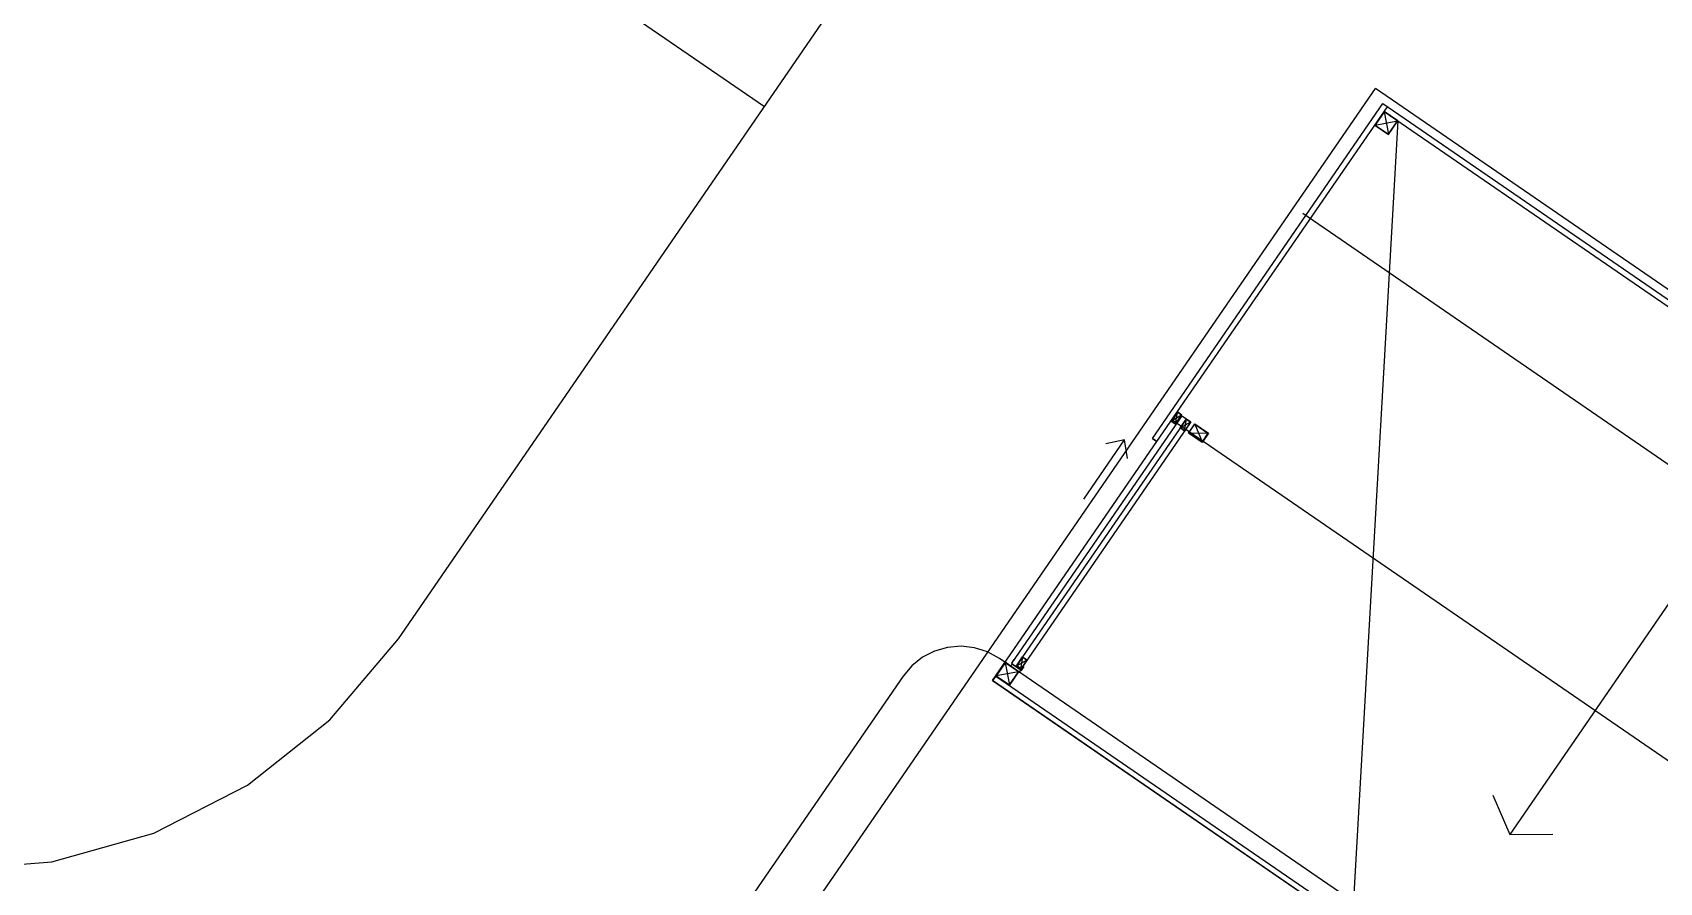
# Model space of a CAD drawing. Header units: metres. Extents: x 2 to 323, y -2 to 254.
# Drawn here: x 83.22 to 94.94, y 191.83 to 197.96 of the extents above; entities that cross this region are included whole.
import ezdxf

# ---------------------------------------------------------------- set-up
doc = ezdxf.new("R2010")
doc.units = ezdxf.units.M
doc.layers.add('REFERENCIA', color=7, linetype='Continuous')

msp = doc.modelspace()

# ---------------------------------------------------------------- linework, layer by layer
at = {"layer": 'REFERENCIA'}
for p, q in [((85.851, 193.592), (89.962, 199.573)), ((87.428, 189.611), (92.892, 197.559)), ((87.428, 189.611), (92.892, 197.559)), ((114.134, 182.956), (92.892, 197.559)), ((114.134, 182.956), (92.892, 197.559)), ((114.134, 182.956), (92.892, 197.559)), ((114.134, 182.956), (92.892, 197.559)), ((114.134, 182.956), (92.892, 197.559)), ((114.134, 182.956), (92.892, 197.559)), ((91.284, 195.036), (92.944, 197.45)), ((91.284, 195.036), (92.944, 197.45)), ((91.284, 195.036), (92.944, 197.45)), ((91.317, 195.013), (92.977, 197.427)), ((91.317, 195.013), (92.977, 197.427)), ((91.317, 195.013), (92.977, 197.427)), ((92.944, 197.45), (114.105, 182.904)), ((92.944, 197.45), (114.105, 182.904)), ((92.944, 197.45), (114.105, 182.904)), ((93.053, 197.326), (92.725, 191.557)), ((92.89, 197.296), (93.05, 197.326)), ((92.89, 197.296), (93.05, 197.326)), ((92.89, 197.296), (93.05, 197.326)), ((92.954, 197.394), (114.085, 182.869)), ((92.954, 197.394), (114.085, 182.869)), ((92.954, 197.394), (114.085, 182.869)), ((92.955, 197.391), (92.985, 197.231)), ((92.955, 197.391), (92.985, 197.231)), ((92.955, 197.391), (92.985, 197.231)), ((103.867, 188.752), (92.368, 196.657)), ((103.867, 188.752), (92.368, 196.657)), ((91.496, 195.2), (90.271, 193.418)), ((91.496, 195.2), (90.271, 193.418)), ((91.496, 195.2), (90.271, 193.418)), ((91.494, 195.203), (91.422, 195.161)), ((91.494, 195.203), (91.422, 195.161)), ((91.494, 195.203), (91.422, 195.161)), ((91.451, 195.141), (91.465, 195.223)), ((91.451, 195.141), (91.465, 195.223)), ((91.451, 195.141), (91.465, 195.223)), ((91.496, 195.2), (91.529, 195.178)), ((91.496, 195.2), (91.529, 195.178)), ((91.496, 195.2), (91.529, 195.178)), ((91.562, 195.155), (90.337, 193.373)), ((91.562, 195.155), (90.337, 193.373)), ((91.562, 195.155), (90.337, 193.373)), ((91.529, 195.178), (90.349, 193.462)), ((91.529, 195.178), (90.349, 193.462)), ((91.529, 195.178), (90.349, 193.462)), ((103.136, 187.119), (91.42, 195.173)), ((103.136, 187.119), (91.42, 195.173)), ((91.559, 195.154), (91.487, 195.112)), ((91.559, 195.154), (91.487, 195.112)), ((91.559, 195.154), (91.487, 195.112)), ((91.516, 195.092), (91.529, 195.175)), ((91.516, 195.092), (91.529, 195.175)), ((91.516, 195.092), (91.529, 195.175)), ((91.547, 195.076), (91.684, 195.073)), ((91.547, 195.076), (91.684, 195.073)), ((91.547, 195.076), (91.684, 195.073)), ((91.589, 195.138), (91.642, 195.011)), ((91.589, 195.138), (91.642, 195.011)), ((91.589, 195.138), (91.642, 195.011)), ((90.79, 194.599), (91.084, 195.026)), ((91.284, 195.036), (91.317, 195.013)), ((91.284, 195.036), (91.317, 195.013)), ((91.284, 195.036), (91.317, 195.013)), ((95.166, 194.082), (93.86, 192.181)), ((94.896, 190.21), (90.182, 193.45)), ((94.896, 190.21), (90.182, 193.45)), ((94.896, 190.21), (90.182, 193.45)), ((90.379, 193.438), (90.307, 193.396)), ((90.379, 193.438), (90.307, 193.396)), ((90.379, 193.438), (90.307, 193.396)), ((90.336, 193.376), (90.35, 193.459)), ((90.336, 193.376), (90.35, 193.459)), ((90.336, 193.376), (90.35, 193.459)), ((89.487, 193.322), (87.334, 190.189)), ((89.487, 193.322), (87.334, 190.189)), ((89.487, 193.322), (87.334, 190.189)), ((90.156, 193.323), (90.133, 193.29)), ((90.156, 193.323), (90.133, 193.29)), ((90.156, 193.323), (90.133, 193.29)), ((90.156, 193.323), (92.649, 191.609)), ((90.156, 193.323), (92.649, 191.609)), ((90.156, 193.323), (92.649, 191.609)), ((90.319, 193.353), (90.159, 193.324)), ((90.319, 193.353), (90.159, 193.324)), ((90.319, 193.353), (90.159, 193.324)), ((90.224, 193.419), (90.254, 193.259)), ((90.224, 193.419), (90.254, 193.259)), ((90.224, 193.419), (90.254, 193.259)), ((90.133, 193.29), (92.626, 191.576)), ((90.133, 193.29), (92.626, 191.576)), ((90.133, 193.29), (92.626, 191.576))]:
    msp.add_line(p, q, dxfattribs=at)
for points in [[(5.941, 247.434), (6.192, 254.003), (88.489, 197.43)], [(91.104, 194.891), (91.084, 195.026), (90.949, 194.997)], [(80.453, 192.631), (81.118, 192.253), (81.838, 192.016), (82.59, 191.924), (83.353, 191.983), (84.089, 192.191), (84.763, 192.537), (85.357, 193.008), (85.851, 193.592)], [(90.182, 193.45), (90.096, 193.498), (90.003, 193.527), (89.906, 193.538), (89.808, 193.53), (89.713, 193.503), (89.627, 193.458), (89.551, 193.397), (89.487, 193.322)], [(90.182, 193.45), (90.096, 193.498), (90.003, 193.527), (89.906, 193.538), (89.808, 193.53), (89.713, 193.503), (89.627, 193.458), (89.551, 193.397), (89.487, 193.322)], [(90.182, 193.45), (90.096, 193.498), (90.003, 193.527), (89.906, 193.538), (89.808, 193.53), (89.713, 193.503), (89.627, 193.458), (89.551, 193.397), (89.487, 193.322)], [(90.286, 193.442), (90.268, 193.415), (90.342, 193.364), (90.36, 193.391)], [(90.286, 193.442), (90.268, 193.415), (90.342, 193.364), (90.36, 193.391)], [(90.286, 193.442), (90.268, 193.415), (90.342, 193.364), (90.36, 193.391)], [(93.736, 192.465), (93.86, 192.181), (94.17, 192.183)]]:
    msp.add_lwpolyline(points, dxfattribs=at)
for points in [[(90.081, 187.875), (92.626, 191.576), (90.133, 193.29), (91.317, 195.013), (91.284, 195.036), (92.944, 197.45), (114.105, 182.904), (129.398, 176.048), (129.431, 176.025), (122.372, 165.757), (107.621, 175.897), (107.584, 175.843), (94.976, 184.51), (90.081, 187.875)], [(90.081, 187.875), (92.626, 191.576), (90.133, 193.29), (91.317, 195.013), (91.284, 195.036), (92.944, 197.45), (114.105, 182.904), (129.398, 176.048), (129.431, 176.025), (122.372, 165.757), (107.621, 175.897), (107.584, 175.843), (94.976, 184.51), (90.081, 187.875)], [(92.886, 197.296), (92.985, 197.228), (93.053, 197.326), (92.954, 197.394), (92.886, 197.296)], [(92.886, 197.296), (92.985, 197.228), (93.053, 197.326), (92.954, 197.394), (92.886, 197.296)], [(92.886, 197.296), (92.985, 197.228), (93.053, 197.326), (92.954, 197.394), (92.886, 197.296)], [(92.89, 197.296), (92.985, 197.231), (93.05, 197.326), (92.955, 197.391), (92.89, 197.296)], [(92.89, 197.296), (92.985, 197.231), (93.05, 197.326), (92.955, 197.391), (92.89, 197.296)], [(92.89, 197.296), (92.985, 197.231), (93.05, 197.326), (92.955, 197.391), (92.89, 197.296)], [(91.419, 195.161), (91.452, 195.138), (91.497, 195.204), (91.464, 195.227), (91.419, 195.161)], [(91.419, 195.161), (91.452, 195.138), (91.497, 195.204), (91.464, 195.227), (91.419, 195.161)], [(91.419, 195.161), (91.452, 195.138), (91.497, 195.204), (91.464, 195.227), (91.419, 195.161)], [(91.422, 195.161), (91.451, 195.141), (91.494, 195.204), (91.465, 195.224), (91.422, 195.161)], [(91.422, 195.161), (91.451, 195.141), (91.494, 195.204), (91.465, 195.224), (91.422, 195.161)], [(91.422, 195.161), (91.451, 195.141), (91.494, 195.204), (91.465, 195.224), (91.422, 195.161)], [(91.562, 195.155), (91.516, 195.089), (91.484, 195.112), (91.529, 195.178), (91.562, 195.155)], [(91.562, 195.155), (91.516, 195.089), (91.484, 195.112), (91.529, 195.178), (91.562, 195.155)], [(91.562, 195.155), (91.516, 195.089), (91.484, 195.112), (91.529, 195.178), (91.562, 195.155)], [(91.559, 195.154), (91.516, 195.092), (91.487, 195.112), (91.529, 195.175), (91.559, 195.154)], [(91.559, 195.154), (91.516, 195.092), (91.487, 195.112), (91.529, 195.175), (91.559, 195.154)], [(91.559, 195.154), (91.516, 195.092), (91.487, 195.112), (91.529, 195.175), (91.559, 195.154)], [(91.543, 195.075), (91.589, 195.141), (91.688, 195.073), (91.642, 195.007), (91.543, 195.075)], [(91.543, 195.075), (91.589, 195.141), (91.688, 195.073), (91.642, 195.007), (91.543, 195.075)], [(91.543, 195.075), (91.589, 195.141), (91.688, 195.073), (91.642, 195.007), (91.543, 195.075)], [(91.547, 195.076), (91.589, 195.138), (91.684, 195.073), (91.642, 195.011), (91.547, 195.076)], [(91.547, 195.076), (91.589, 195.138), (91.684, 195.073), (91.642, 195.011), (91.547, 195.076)], [(91.547, 195.076), (91.589, 195.138), (91.684, 195.073), (91.642, 195.011), (91.547, 195.076)], [(90.224, 193.422), (90.156, 193.323), (90.255, 193.255), (90.322, 193.354), (90.224, 193.422)], [(90.224, 193.422), (90.156, 193.323), (90.255, 193.255), (90.322, 193.354), (90.224, 193.422)], [(90.224, 193.422), (90.156, 193.323), (90.255, 193.255), (90.322, 193.354), (90.224, 193.422)], [(90.382, 193.439), (90.337, 193.373), (90.304, 193.396), (90.349, 193.462), (90.382, 193.439)], [(90.382, 193.439), (90.337, 193.373), (90.304, 193.396), (90.349, 193.462), (90.382, 193.439)], [(90.382, 193.439), (90.337, 193.373), (90.304, 193.396), (90.349, 193.462), (90.382, 193.439)], [(90.379, 193.438), (90.336, 193.376), (90.307, 193.396), (90.35, 193.459), (90.379, 193.438)], [(90.379, 193.438), (90.336, 193.376), (90.307, 193.396), (90.35, 193.459), (90.379, 193.438)], [(90.379, 193.438), (90.336, 193.376), (90.307, 193.396), (90.35, 193.459), (90.379, 193.438)], [(90.224, 193.419), (90.159, 193.324), (90.254, 193.259), (90.319, 193.353), (90.224, 193.419)], [(90.224, 193.419), (90.159, 193.324), (90.254, 193.259), (90.319, 193.353), (90.224, 193.419)], [(90.224, 193.419), (90.159, 193.324), (90.254, 193.259), (90.319, 193.353), (90.224, 193.419)], [(90.272, 193.408), (90.263, 193.395), (90.326, 193.352), (90.335, 193.365), (90.272, 193.408)], [(90.272, 193.408), (90.263, 193.395), (90.326, 193.352), (90.335, 193.365), (90.272, 193.408)], [(90.272, 193.408), (90.263, 193.395), (90.326, 193.352), (90.335, 193.365), (90.272, 193.408)]]:
    msp.add_lwpolyline(points, close=True, dxfattribs=at)

doc.saveas('drawing.dxf')
